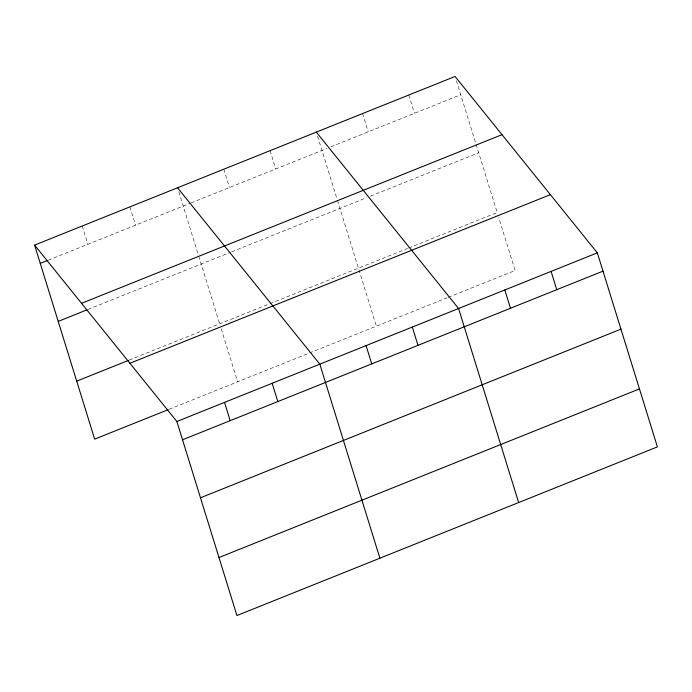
<?xml version="1.0" encoding="UTF-8"?>
<svg xmlns="http://www.w3.org/2000/svg" width="692" height="692" viewBox="0 0 692 692"><rect width="100%" height="100%" fill="white"/><g stroke="black" fill="none" stroke-linecap="round" stroke-linejoin="round"><path stroke-width="0.52" stroke-dasharray="3.46 2.59" d="M48.206 260.209L190.11 203.292M191.096 202.894L326.901 148.434M330.837 146.851L460.734 94.752M87.996 309.445L230.695 252.217M231.682 251.819L366.5 197.748M370.436 196.165L478.682 152.75M129.326 360.039L268.877 304.073M269.863 303.676L407.631 248.428M408.617 248.03L497.185 212.505L456.331 80.531M169.125 409.283L308.476 353.387M309.462 352.998L447.231 297.742M448.217 297.344L515.133 270.503L498.733 217.504M408.816 95.02L414.482 113.306M362.565 113.566L368.231 131.852M317.576 136.177L337.142 199.4M337.454 200.403L376.379 326.157M270.062 150.666L275.727 168.952M223.81 169.22L229.476 187.506M178.821 191.831L198.388 255.054M198.699 256.057L219.675 323.804M221.224 328.804L237.624 381.802M129.906 206.882L135.571 225.168M82.253 225.99L87.919 244.276"/><path stroke-width="1.04" d="M34.6 245.106L455.068 76.466L597.334 252.857L657.4 446.894L236.932 615.534L176.867 421.497L34.6 245.106L94.666 439.143L168.13 409.681M40.257 263.392L47.212 260.607M81.544 303.312L502.02 134.672M58.214 321.391L87.002 309.843M76.708 381.145L128.34 360.437M129.914 363.283L550.391 194.651M176.867 421.497L597.334 252.857M182.524 439.783L603 271.143M200.481 497.782L620.949 329.141M218.975 557.536L639.443 388.904M316.313 132.12L458.58 308.511L518.645 502.548M177.559 187.766L319.825 364.156L379.891 558.193M551.083 271.411L556.749 289.697M504.831 289.957L510.488 308.243M412.328 327.057L417.985 345.343M366.077 345.611L371.734 363.897M272.172 383.273L277.829 401.559M224.519 402.381L230.177 420.667"/></g></svg>
